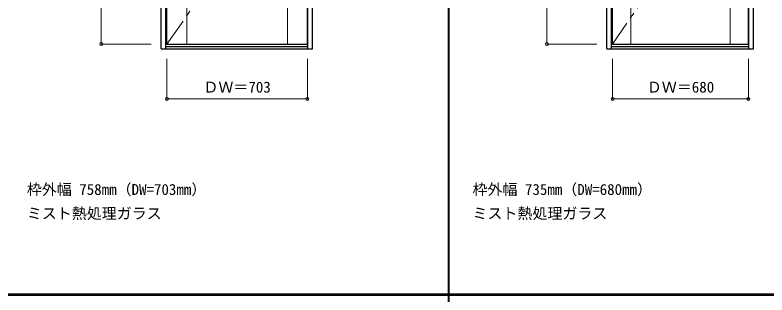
# Model space of a CAD drawing. Units: millimetres, scale not verified. Extents: x -6000 to 5700, y -4307 to 4175.
# Drawn here: x -966 to 2799, y 186 to 1588 of the extents above; entities that cross this region are included whole.
import ezdxf
from ezdxf.enums import TextEntityAlignment as Align

# ---------------------------------------------------------------- set-up
doc = ezdxf.new("R2010")
doc.units = ezdxf.units.MM
doc.header["$LTSCALE"] = 30
doc.header["$PDMODE"] = 32
doc.header["$PDSIZE"] = 15
doc.linetypes.add('CHAIN2', pattern=[12, 9, -1, 1, -1])
for name, color, linetype, lineweight in [('0-2_扉', 3, 'Continuous', 25), ('0-3_仕上げ', 7, 'Continuous', 18), ('0-4_枠', 3, 'Continuous', 25), ('0-7', 7, 'CHAIN2', 18), ('0-B_寸法', 7, 'Continuous', 9), ('F-1_枠', 6, 'Continuous', 40)]:
    doc.layers.add(name, color=color, linetype=linetype, lineweight=lineweight)
doc.layers.add('0-A_文字', color=7, linetype='Continuous')
doc.styles.add('ＭＳ ゴシック', font='')
doc.styles.get('ＭＳ ゴシック').set_extended_font_data('MS Gothic')

msp = doc.modelspace()

# ---------------------------------------------------------------- linework, layer by layer
at = {"layer": '0-2_扉'}
for p, q in [((-205.2, 1443), (-205.2, 3438)), ((497.8, 1443), (497.8, 3438)), ((2026.4, 1443), (2026.4, 3438)), ((2706.4, 1443), (2706.4, 3438)), ((-205.2, 1443), (497.8, 1443)), ((2026.4, 1443), (2706.4, 1443))]:
    msp.add_line(p, q, dxfattribs=at)
at = {"layer": '0-3_仕上げ'}
for p, q in [((398.3, 1443), (398.3, 3438)), ((2614.9, 1443), (2614.9, 3438)), ((-105.7, 1443), (-105.7, 2389)), ((2117.9, 1443), (2117.9, 2389))]:
    msp.add_line(p, q, dxfattribs=at)
at = {"layer": '0-4_枠'}
for p, q in [((-234.2, 1418), (-234.2, 3465)), ((523.8, 1418), (523.8, 3465)), ((1997.4, 1418), (1997.4, 3465)), ((2732.4, 1418), (2732.4, 3465)), ((-210.2, 1418), (-210.2, 3441)), ((499.8, 1418), (499.8, 3441)), ((2021.4, 1418), (2021.4, 3441)), ((2708.4, 1418), (2708.4, 3441)), ((-234.2, 1418), (523.8, 1418)), ((-210.2, 1430), (499.8, 1430)), ((1997.4, 1418), (2732.4, 1418)), ((2021.4, 1430), (2708.4, 1430))]:
    msp.add_line(p, q, dxfattribs=at)
at = {"layer": '0-7'}
for p, q in [((497.8, 2440.5), (-205.2, 1443)), ((2706.4, 2440.5), (2026.4, 1443))]:
    msp.add_line(p, q, dxfattribs=at)
at = {"layer": '0-B_寸法', "color": 4}
for p, q in [((-534.2, 3438), (-534.2, 1443)), ((1697.4, 3438), (1697.4, 1443)), ((-534.2, 1443), (-284.2, 1443)), ((1697.4, 1443), (1947.4, 1443)), ((-205.2, 1168), (-205.2, 1368)), ((497.8, 1168), (497.8, 1368)), ((2026.4, 1168), (2026.4, 1368)), ((2706.4, 1168), (2706.4, 1368)), ((-205.2, 1168), (497.8, 1168)), ((2026.4, 1168), (2706.4, 1168))]:
    msp.add_line(p, q, dxfattribs=at)
at = {"layer": '0-B_寸法'}
for p in [(-534.2, 1443), (1697.4, 1443), (-205.2, 1168), (497.8, 1168), (2026.4, 1168), (2706.4, 1168)]:
    msp.add_point(p, dxfattribs=at)
at = {"layer": 'F-1_枠'}
for p, q in [((1204.8, 4175), (1204.8, -3790)), ((-6000, 190.5), (5700, 190.5)), ((-6000, 187.5), (5700, 187.5))]:
    msp.add_line(p, q, dxfattribs=at)

# ---------------------------------------------------------------- texts
at = {"layer": '0-A_文字', "style": 'ＭＳ ゴシック'}
for s, p in [('枠外幅 758mm（DW=703mm）', (-906.8, 670.5)), ('枠外幅 735mm（DW=680mm）', (1324.8, 670.5)), ('ミスト熱処理ガラス', (-906.8, 550.5)), ('ミスト熱処理ガラス', (1324.8, 550.5))]:
    msp.add_text(s, height=54.99, dxfattribs=at).set_placement(p, align=Align.BOTTOM_LEFT)
at = {"layer": '0-B_寸法', "style": 'ＭＳ ゴシック'}
for s, p in [('ＤＷ＝703', (-22.45, 1183)), ('ＤＷ＝680', (2197.65, 1183))]:
    msp.add_text(s, height=54.99, dxfattribs=at).set_placement(p, align=Align.BOTTOM_LEFT)

doc.saveas('drawing.dxf')
